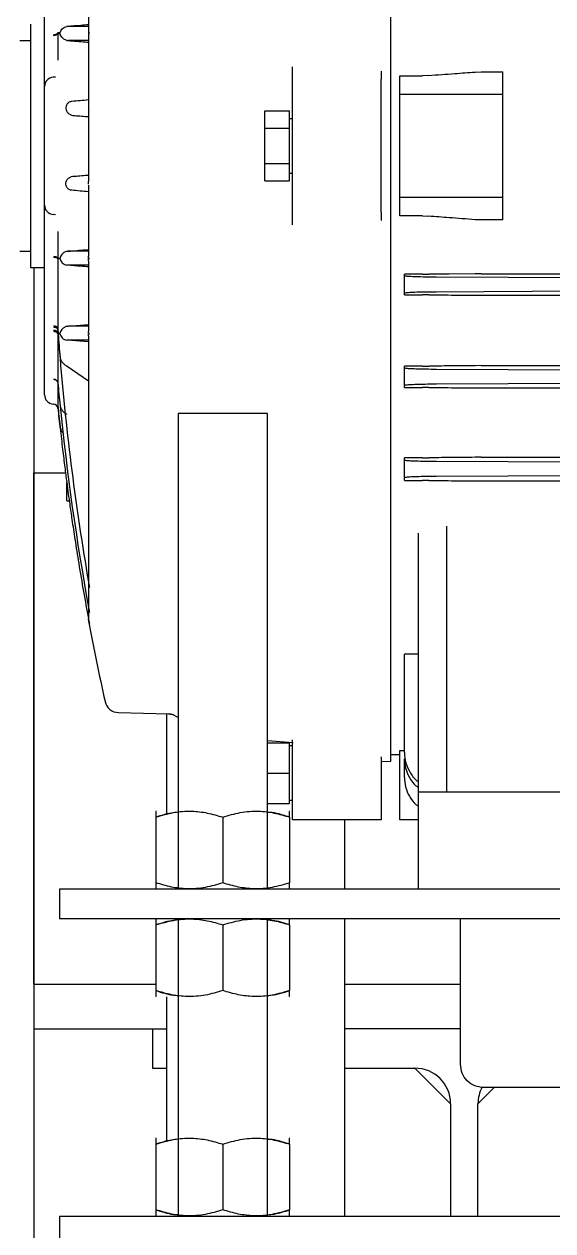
# Model space of a CAD drawing. Header units: millimetres. Extents: x 1293 to 41893, y 1011 to 26911.
# Drawn here: x 23748.8 to 23824.1, y 6616.4 to 6788.2 of the extents above; entities that cross this region are included whole.
import ezdxf

# ---------------------------------------------------------------- set-up
doc = ezdxf.new("R2010")
doc.units = ezdxf.units.MM
doc.header["$LTSCALE"] = 50
doc.layers.add('MAQUINAS', color=11, linetype='Continuous')

msp = doc.modelspace()

# ---------------------------------------------------------------- linework, layer by layer
at = {"color": 7, "linetype": 'Continuous', "lineweight": 25}
for p, q in [((23801.0141964, 6858.5681195), (23801.0141964, 6683.2347861)), ((23751.6808631, 6782.4770164), (23751.6808631, 6806.3463446)), ((23757.9282051, 6797.3623454), (23757.9282051, 6787.2842509)), ((23749.6808631, 6788.2347861), (23749.6808631, 6753.5681195)), ((23753.881806, 6786.9888799), (23753.5673018, 6786.9888799)), ((23753.5673018, 6786.8988584), (23753.5673018, 6783.1108585)), ((23753.5685747, 6786.9014531), (23753.881806, 6786.9014531)), ((23757.9282051, 6787.8976475), (23754.9289979, 6787.8976475)), ((23757.9282051, 6786.6398519), (23757.9282051, 6776.5923975)), ((23758.0849415, 6786.9888799), (23757.9625966, 6786.9888799)), ((23757.9625966, 6786.9014531), (23758.0811759, 6786.9014531)), ((23748.1475298, 6785.9014528), (23749.6808631, 6785.9014528)), ((23757.9282051, 6785.9052581), (23755.0229904, 6785.9052581)), ((23813.0544096, 6781.4165104), (23813.9171397, 6781.4482474)), ((23813.9171397, 6781.4482474), (23816.9808631, 6781.4482474)), ((23816.9808631, 6760.3546583), (23816.9808631, 6781.4482474)), ((23753.2396716, 6780.7044976), (23752.8979888, 6780.6746042)), ((23787.0141964, 6760.7761283), (23787.0141964, 6781.0267774)), ((23799.6808631, 6761.4153232), (23799.6808631, 6780.3875825)), ((23802.3141964, 6760.9125), (23802.3141964, 6780.8904057)), ((23802.3141964, 6780.8904057), (23805.5753548, 6780.8904057)), ((23806.4380849, 6780.9220301), (23805.5753548, 6780.8904057)), ((23751.6808631, 6762.456561), (23751.6808631, 6779.3463446)), ((23816.9808631, 6778.2347861), (23802.3141964, 6778.2347861)), ((23757.9282051, 6775.9423907), (23757.9282051, 6765.8194106)), ((23783.0808631, 6775.9051551), (23786.6141964, 6775.9051551)), ((23783.0808631, 6765.8977505), (23783.0808631, 6775.9051551)), ((23786.6141964, 6765.8977505), (23786.6141964, 6775.9051551)), ((23787.0141964, 6774.7681195), (23786.6141964, 6774.7681195)), ((23783.0808631, 6773.403304), (23786.6141964, 6773.403304)), ((23783.0808631, 6768.3996016), (23786.6141964, 6768.3996016)), ((23783.0808631, 6765.8977505), (23786.6141964, 6765.8977505)), ((23786.6141964, 6767.0347861), (23787.0141964, 6767.0347861)), ((23757.9282051, 6765.2883693), (23757.9282051, 6755.1610987)), ((23816.9808631, 6763.5681195), (23802.3141964, 6763.5681195)), ((23753.2396716, 6761.0984081), (23752.8979888, 6761.1283015)), ((23805.5753548, 6760.9125), (23802.3141964, 6760.9125)), ((23805.5753548, 6760.9125), (23806.4380849, 6760.8808756)), ((23751.6808631, 6735.456561), (23751.6808631, 6759.3258892)), ((23813.9171397, 6760.3546583), (23813.0544096, 6760.3863952)), ((23816.9808631, 6760.3546583), (23813.9171397, 6760.3546583)), ((23753.5673018, 6758.6920472), (23753.5673018, 6754.9040472)), ((23748.1475298, 6755.9014528), (23749.6808631, 6755.9014528)), ((23757.9282051, 6755.8976475), (23755.0229904, 6755.8976475)), ((23753.881806, 6754.8140257), (23753.5673018, 6754.8140257)), ((23753.5673018, 6754.8140257), (23753.5673018, 6744.8630916)), ((23753.5685747, 6754.9014526), (23753.881806, 6754.9014526)), ((23757.9282051, 6753.9052581), (23754.9289979, 6753.9052581)), ((23757.9282051, 6754.4942436), (23757.9282051, 6744.4547517)), ((23757.9625966, 6754.9014526), (23758.0811759, 6754.9014526)), ((23758.0849415, 6754.8140257), (23757.9625966, 6754.8140257)), ((23749.6808631, 6753.5681195), (23751.6808631, 6753.5681195)), ((23750.1666964, 6753.5681195), (23750.1666964, 6577.7347861)), ((23802.9808631, 6749.6965012), (23802.9808631, 6752.6158801)), ((23805.5753548, 6752.6158801), (23802.9808631, 6752.6158801)), ((23805.5753548, 6752.6158801), (23806.4380849, 6752.6199075)), ((23807.5719399, 6752.2486944), (23830.9808631, 6752.1338083)), ((23813.9171397, 6752.6868226), (23813.0544096, 6752.6827923)), ((23813.9171397, 6752.6868226), (23965.3779198, 6752.6868226)), ((23802.9808631, 6749.6965012), (23805.5753548, 6749.6965012)), ((23806.4380849, 6749.6923739), (23805.5753548, 6749.6965012)), ((23830.9808631, 6750.2024307), (23807.5719399, 6750.0875445)), ((23813.0544096, 6749.6278928), (23813.9171397, 6749.6237577)), ((23813.9171397, 6749.6237577), (23965.3779198, 6749.6237577)), ((23754.8696734, 6745.2016768), (23755.052655, 6745.2309808)), ((23755.052655, 6745.2309808), (23757.9282051, 6745.4626561)), ((23757.9282051, 6745.2309808), (23755.052655, 6745.2309808)), ((23753.5673018, 6744.7025158), (23753.5673018, 6744.2462048)), ((23753.6126977, 6744.0893232), (23753.5673018, 6744.0893232)), ((23753.5673018, 6744.0893232), (23753.5673018, 6737.1659932)), ((23753.5708437, 6744.2347862), (23753.602033, 6744.2347862)), ((23753.6126977, 6744.2347862), (23753.881806, 6744.2347862)), ((23753.881806, 6744.0893232), (23753.6233627, 6744.0893232)), ((23757.9282051, 6743.8363635), (23757.9282051, 6709.2471405)), ((23757.9625966, 6744.2347862), (23758.0811759, 6744.2347862)), ((23758.0916536, 6744.0893232), (23757.9625966, 6744.0893232)), ((23757.9282051, 6743.2385915), (23754.8960019, 6743.2385915)), ((23757.9282051, 6742.9909481), (23754.8960019, 6743.2385915)), ((23757.9282051, 6737.4088934), (23754.8960019, 6739.4928268)), ((23802.9808631, 6736.4996361), (23802.9808631, 6739.5265719)), ((23805.5753548, 6739.5265719), (23802.9808631, 6739.5265719)), ((23805.5753548, 6739.5265719), (23806.4380849, 6739.5307702)), ((23807.5719399, 6739.1153611), (23830.9808631, 6739.0004749)), ((23813.9171397, 6739.6005994), (23813.0544096, 6739.5963895)), ((23813.9171397, 6739.6005994), (23965.3779198, 6739.6005994)), ((23753.5065637, 6737.3641529), (23753.5660094, 6737.1777074)), ((23753.5673018, 6737.1232119), (23753.5673018, 6733.913229)), ((23830.9808631, 6737.0690974), (23807.5719399, 6736.9542112)), ((23802.9808631, 6736.4996361), (23805.5753548, 6736.4996361)), ((23806.4380849, 6736.4952479), (23805.5753548, 6736.4996361)), ((23813.0544096, 6736.4265803), (23813.9171397, 6736.4221696)), ((23813.9171397, 6736.4221696), (23965.3779198, 6736.4221696)), ((23752.8979888, 6734.1283015), (23752.9622114, 6734.1226827)), ((23753.5674431, 6733.9075993), (23753.5671789, 6733.9115236)), ((23753.5673018, 6733.9089785), (23753.5673018, 6733.5265073)), ((23770.7361964, 6732.8014528), (23770.7361964, 6665.0681195)), ((23783.4361964, 6732.8014528), (23770.7361964, 6732.8014528)), ((23783.4361964, 6665.0681195), (23783.4361964, 6732.8014528)), ((23805.5753548, 6726.4725107), (23802.9808631, 6726.4725107)), ((23802.9808631, 6723.2600412), (23802.9808631, 6726.4725107)), ((23805.5753548, 6726.4725107), (23806.4380849, 6726.4770367)), ((23813.9171397, 6726.55248), (23813.0544096, 6726.5479227)), ((23813.9171397, 6726.55248), (23965.3779198, 6726.55248)), ((23807.5719399, 6725.9820278), (23830.9808631, 6725.8671416)), ((23750.1666964, 6724.3397985), (23754.6664215, 6724.3397985)), ((23750.1700298, 6651.4935736), (23750.1700298, 6724.3397985)), ((23754.8426964, 6720.3397985), (23754.8426964, 6722.9723859)), ((23802.9808631, 6723.2600412), (23805.5753548, 6723.2600412)), ((23806.4380849, 6723.2551798), (23805.5753548, 6723.2600412)), ((23830.9808631, 6723.935764), (23807.5719399, 6723.8208779)), ((23813.0544096, 6723.1788707), (23813.9171397, 6723.1739532)), ((23813.9171397, 6723.1739532), (23965.3779198, 6723.1739532)), ((23754.8426964, 6720.3397985), (23755.2001077, 6720.3397985)), ((23804.9808631, 6665.0681195), (23804.9808631, 6715.7460784)), ((23757.9282051, 6708.8684242), (23757.9282051, 6705.5947476)), ((23808.9808631, 6706.4963523), (23808.9808631, 6678.9014528)), ((23757.9282051, 6705.3026133), (23757.9282051, 6703.8003135)), ((23804.9808631, 6698.5038906), (23802.9808631, 6698.5038906)), ((23802.9808631, 6684.4870528), (23802.9808631, 6698.5038906)), ((23762.2004567, 6690.1939468), (23769.3664384, 6690.0062989)), ((23769.0440298, 6690.0147415), (23769.0440298, 6675.6965313)), ((23769.3664384, 6690.0062989), (23769.9291641, 6689.9255009)), ((23769.6915623, 6689.9751816), (23769.3664384, 6690.0062989)), ((23770.0465841, 6689.8944077), (23770.7361964, 6689.4911662)), ((23783.4361964, 6686.2220022), (23787.1089256, 6685.9128954)), ((23783.4361964, 6685.9014528), (23786.6141964, 6685.9014528)), ((23786.6141964, 6677.2347861), (23786.6141964, 6685.9014528)), ((23787.0141964, 6685.4347861), (23786.6141964, 6685.4347861)), ((23787.0141964, 6674.9014528), (23787.0141964, 6685.3213059)), ((23799.6808631, 6683.2697007), (23801.0141964, 6683.2347861)), ((23801.0141964, 6684.2347861), (23802.3141964, 6684.2347861)), ((23802.3141964, 6684.8123598), (23802.9808631, 6684.8123598)), ((23802.3141964, 6674.9014528), (23802.3141964, 6684.8123598)), ((23802.9808631, 6680.9523648), (23802.9808631, 6683.6191786)), ((23783.4361964, 6681.5681195), (23786.6141964, 6681.5681195)), ((23799.6808631, 6682.935798), (23799.6808631, 6674.9014528)), ((23804.9808631, 6678.9014528), (23848.3141964, 6678.9014528)), ((23783.4361964, 6677.2347861), (23786.6141964, 6677.2347861)), ((23786.6141964, 6677.7014528), (23787.0141964, 6677.7014528)), ((23767.6085178, 6676.1763861), (23767.5611964, 6676.1490652)), ((23767.5611964, 6675.2982333), (23767.5611964, 6665.9462723)), ((23777.0861964, 6675.2985127), (23777.0861964, 6665.9459929)), ((23786.6111964, 6676.1490652), (23786.5638751, 6676.1763861)), ((23786.6111964, 6675.2982333), (23786.6111964, 6665.9462723)), ((23799.6808631, 6674.9014528), (23787.0141964, 6674.9014528)), ((23794.4440298, 6674.9014528), (23794.4440298, 6665.0681195)), ((23804.9808631, 6674.9014528), (23802.3141964, 6674.9014528)), ((23753.8028631, 6665.0681195), (23753.8028631, 6660.8347861)), ((24041.6695298, 6665.0681195), (23753.8028631, 6665.0681195)), ((23767.5611964, 6665.0954405), (23767.6085178, 6665.0681195)), ((24041.6695298, 6660.8347861), (23753.8028631, 6660.8347861)), ((23767.6085178, 6660.8347861), (23767.5611964, 6660.8074652)), ((23767.5611964, 6659.9566333), (23767.5611964, 6650.6046723)), ((23770.7361964, 6660.8347861), (23770.7361964, 6618.5014528)), ((23777.0861964, 6659.9569127), (23777.0861964, 6650.6043929)), ((23783.4361964, 6618.5014528), (23783.4361964, 6660.8347861)), ((23786.6111964, 6660.8074652), (23786.5638751, 6660.8347861)), ((23786.6111964, 6659.9566333), (23786.6111964, 6650.6046723)), ((23794.4440298, 6660.8347861), (23794.4440298, 6618.5014528)), ((23750.1666964, 6651.4935736), (23767.5611964, 6651.4935736)), ((23794.4440298, 6651.4935736), (23810.9571259, 6651.4935736)), ((23767.5611964, 6649.7538405), (23767.6085178, 6649.7265195)), ((23769.0440298, 6649.7265195), (23769.0440298, 6629.1298647)), ((23786.5638751, 6649.7265195), (23786.6111964, 6649.7538405)), ((23750.1666964, 6645.1435736), (23769.0440298, 6645.1435736)), ((23767.0593631, 6645.1435736), (23767.0593631, 6639.5555736)), ((23810.9571259, 6645.1435736), (23794.4440298, 6645.1435736)), ((23767.0593631, 6639.5555736), (23769.0440298, 6639.5555736)), ((23794.4440298, 6639.5555736), (23804.4820298, 6639.5555736)), ((23804.4820298, 6639.5555736), (23809.5620298, 6634.4755736)), ((23813.4566964, 6634.4755736), (23815.766661, 6636.7855382)), ((23809.5620298, 6634.4755736), (23809.5620298, 6618.5014528)), ((23813.4566964, 6618.5014528), (23813.4566964, 6634.4755736)), ((23767.6085178, 6629.6097195), (23767.5611964, 6629.5823985)), ((23767.5611964, 6628.7315667), (23767.5611964, 6619.3796056)), ((23777.0861964, 6628.7318461), (23777.0861964, 6619.3793262)), ((23786.6111964, 6629.5823985), (23786.5638751, 6629.6097195)), ((23786.6111964, 6628.7315667), (23786.6111964, 6619.3796056)), ((23753.8028631, 6618.5014528), (23753.8028631, 6614.2681195)), ((23753.8028631, 6618.5014528), (24041.6695298, 6618.5014528)), ((23767.5611964, 6618.5287738), (23767.6085178, 6618.5014528)), ((23786.5638751, 6618.5014528), (23786.6111964, 6618.5287738))]:
    msp.add_line(p, q, dxfattribs=at)
at = {"color": 7, "linetype": 'Continuous', "lineweight": 25, "flags": 128}
for points in [[(23813.0544096, 6752.6827923), (23809.3493062, 6752.6475719), (23806.4380849, 6752.6199075)], [(23757.9457958, 6708.7663134), (23757.9478945, 6708.7541425), (23757.9499935, 6708.7419717), (23757.952093, 6708.729801), (23757.9541929, 6708.7176304), (23757.9562932, 6708.7054598), (23757.958394, 6708.6932893), (23757.9604951, 6708.6811189), (23757.9625966, 6708.6689486)], [(23757.9534599, 6705.1640161), (23757.9546016, 6705.1577576), (23757.9557435, 6705.1514991), (23757.9568854, 6705.1452407), (23757.9580274, 6705.1389823), (23757.9591696, 6705.1327238), (23757.9603118, 6705.1264654), (23757.9614542, 6705.1202071), (23757.9625966, 6705.1139487)]]:
    msp.add_lwpolyline(points, dxfattribs=at)
at = {"color": 7, "linetype": 'Continuous', "lineweight": 25}
for centre, radius, start, end in [((23753.0141964, 6779.3463446), 1.3333333, 95, 180), ((23753.0141964, 6762.456561), 1.3333333, 180, 265), ((24118.3241494, 6770.9014528), 365.6850478, 184.083163245, 184.18186319), ((24118.3241494, 6770.9014528), 365.6956841, 184.114183568, 184.181741344), ((24118.3241494, 6770.9014528), 365.6956841, 184.204593094, 184.74500188), ((24118.3241494, 6770.9014528), 365.6850478, 184.204715608, 184.724882378), ((24118.3241494, 6770.9014528), 365.6956841, 184.750857278, 189.782552251), ((24118.3241494, 6770.9014528), 366.3135803, 185.284112638, 185.793760736), ((24118.3241494, 6770.9014528), 366.3174094, 185.292743053, 185.799660301), ((23753.0141964, 6735.456561), 1.3333333, 180, 265), ((23752.9041075, 6733.4585529), 0.6666667, 5.850415476, 85), ((24118.3241494, 6770.9014528), 366.6274493, 185.790294198, 186.258601848), ((24118.3241494, 6770.9014528), 366.6666667, 185.850415476, 186.3142338), ((24118.3241494, 6770.9014528), 366.6278767, 185.791171728, 186.259210871), ((24118.3241494, 6770.9014528), 366.3174094, 185.806149642, 190.338008127), ((24118.3241494, 6770.9014528), 365.6850478, 189.788377729, 189.906609479), ((24118.3241494, 6770.9014528), 365.6956841, 189.798032432, 189.906609479), ((24118.3241494, 6770.9014528), 366.3135803, 190.342687331, 190.448736985), ((24118.3241494, 6770.9014528), 366.3174094, 190.345968508, 190.448736985), ((23759.9282051, 6703.5655422), 2, 180, 190.640760991), ((24118.3241494, 6770.9014528), 366.6278767, 190.608447429, 190.708640669), ((24118.3241494, 6770.9014528), 366.6666667, 190.640760991, 192.464577675), ((23762.2528106, 6692.1932614), 2, 192.464577675, 268.5), ((23804.4820298, 6634.4755736), 5.08, 0, 90), ((23818.5366964, 6634.4755736), 5.08, 152.022944483, 180)]:
    msp.add_arc(centre, radius, start, end, dxfattribs=at)
for points, knots in [([(23757.9282051, 6788.1416535), (23757.5732414, 6788.1128465), (23756.5730052, 6788.0316729), (23755.5736816, 6787.9502044), (23754.9289979, 6787.8976475)], [0, 0, 0, 0, 0.3548799367, 1, 1, 1, 1]), ([(23752.9622114, 6786.7447387), (23753.0165386, 6786.7476913), (23753.1140233, 6786.7529895), (23753.2521493, 6786.7791184), (23753.3928039, 6786.8226725), (23753.5185071, 6786.8933083), (23753.5507394, 6786.9565245), (23753.5660094, 6786.986473)], [0, 0, 0, 0, 0.1812347179, 0.3252073181, 0.5007170443, 0.7634655004, 1, 1, 1, 1]), ([(23752.9622114, 6786.6337611), (23753.0168938, 6786.6382723), (23753.1151638, 6786.6463794), (23753.2548548, 6786.6770525), (23753.396863, 6786.7261604), (23753.522737, 6786.802471), (23753.5529629, 6786.8678454), (23753.5673018, 6786.8988584)], [0, 0, 0, 0, 0.180124573, 0.3237023642, 0.5005579435, 0.7630696719, 1, 1, 1, 1]), ([(23753.5673018, 6786.9888799), (23753.5670835, 6786.9887802), (23753.5666932, 6786.988602), (23753.5662186, 6786.9871243), (23753.5660094, 6786.986473)], [0, 0, 0, 0, 0.55927901, 1, 1, 1, 1]), ([(23753.5685747, 6786.9014531), (23753.5683462, 6786.9013507), (23753.5679377, 6786.9011676), (23753.5674963, 6786.8995648), (23753.5673018, 6786.8988584)], [0, 0, 0, 0, 0.559240689, 1, 1, 1, 1]), ([(23753.881806, 6786.9888802), (23753.8828395, 6786.9898889), (23753.8872356, 6786.9941797), (23753.9110449, 6787.0960549), (23753.9849562, 6787.2947588), (23754.1730869, 6787.5573679), (23754.4713436, 6787.7932713), (23754.7368665, 6787.8585786), (23754.8696734, 6787.8912434)], [0, 0, 0, 0, 0.01477273423, 0.06283835774, 0.25094022274, 0.50093607553, 0.7503827867, 1, 1, 1, 1]), ([(23754.8696734, 6785.9279132), (23754.7163363, 6785.982118), (23754.409334, 6786.0906438), (23754.1391278, 6786.3607931), (23753.988987, 6786.5928573), (23753.9244224, 6786.7600866), (23753.9006203, 6786.8400661), (23753.8895575, 6786.8864834), (23753.8842837, 6786.896668), (23753.881806, 6786.9014528)], [0, 0, 0, 0, 0.2499558341, 0.500446456, 0.7497327426, 0.8744209531, 0.9370300447, 0.9704158888, 1, 1, 1, 1]), ([(23754.9289979, 6787.8976475), (23754.9179473, 6787.8966662), (23754.8982141, 6787.8949138), (23754.8783941, 6787.8923649), (23754.8696734, 6787.8912434)], [0, 0, 0, 0, 0.56000113093, 1, 1, 1, 1]), ([(23757.9306946, 6787.2645373), (23757.9304332, 6787.2635053), (23757.9185094, 6787.2164187), (23757.9303238, 6787.139177), (23757.9404396, 6787.053705), (23757.9499851, 6787.0128105), (23757.9564818, 6786.9930578), (23757.9607669, 6786.9901302), (23757.9625966, 6786.9888802)], [0, 0, 0, 0, 0.0110431873, 0.5038651407, 0.7513574375, 0.875675827, 0.9469144454, 1, 1, 1, 1]), ([(23757.9625966, 6786.9014528), (23757.9608673, 6786.9001038), (23757.9456495, 6786.8882326), (23757.9201762, 6786.7542912), (23757.9450262, 6786.6646953), (23757.9581112, 6786.6175179)], [0, 0, 0, 0, 0.0572250941, 0.5035744416, 1, 1, 1, 1]), ([(23754.8696734, 6785.9279132), (23754.8979086, 6785.9223496), (23754.9483322, 6785.9124138), (23755.0001767, 6785.9074447), (23755.0229904, 6785.9052581)], [0, 0, 0, 0, 0.5599604989, 1, 1, 1, 1]), ([(23755.0229904, 6785.9052581), (23755.8490544, 6785.8384568), (23756.8162198, 6785.7602451), (23757.7866303, 6785.6821409), (23757.9282051, 6785.6707461)], [0, 0, 0, 0, 0.8541083188, 1, 1, 1, 1]), ([(23751.6808631, 6779.3463446), (23751.6808631, 6779.4000559), (23751.6808631, 6779.5074858), (23751.6808631, 6780.2946808), (23751.6808631, 6781.309032), (23751.6808631, 6782.0868736), (23751.6808631, 6782.4770164)], [0, 0, 0, 0, 0.2794920615, 0.5590216287, 0.7788180404, 1, 1, 1, 1]), ([(23787.0141964, 6781.0267774), (23787.0141964, 6781.0714416), (23787.0141964, 6781.1608054), (23787.0141964, 6781.423778), (23787.0141964, 6781.7553454), (23787.0141964, 6782.0133187), (23787.0141964, 6782.1425707)], [0, 0, 0, 0, 0.24953063255, 0.49925986417, 0.74911473579, 1, 1, 1, 1]), ([(23799.6808631, 6781.5143172), (23799.6808631, 6781.3848027), (23799.6808631, 6781.1256799), (23799.6808631, 6780.7907072), (23799.6808631, 6780.5234726), (23799.6808631, 6780.4329459), (23799.6808631, 6780.3875825)], [0, 0, 0, 0, 0.2495273644, 0.4992354865, 0.7490643538, 1, 1, 1, 1]), ([(23806.4380849, 6780.9220301), (23807.6732466, 6781.0142305), (23809.8788926, 6781.1788741), (23812.0841127, 6781.3438993), (23813.0544096, 6781.4165104)], [0, 0, 0, 0, 0.5600000006, 1, 1, 1, 1]), ([(23755.562492, 6777.2309808), (23755.4944864, 6777.221107), (23755.3581437, 6777.2013112), (23755.1733418, 6777.1186512), (23755.0150151, 6777.0056622), (23754.8508718, 6776.8210393), (23754.7289482, 6776.5483864), (23754.7113225, 6776.2015023), (23754.8093061, 6775.8601228), (23755.0200074, 6775.5586439), (23755.3312505, 6775.3189271), (23755.5963415, 6775.2653915), (23755.7290466, 6775.2385915)], [0, 0, 0, 0, 0.0625371939, 0.1253793439, 0.1867357986, 0.2510815854, 0.3762134646, 0.5013926196, 0.6263401931, 0.7509670611, 0.8753335814, 1, 1, 1, 1]), ([(23757.9282051, 6777.4361032), (23757.9199522, 6777.4353876), (23757.5215343, 6777.400844), (23756.7329614, 6777.3324701), (23755.9526485, 6777.2648106), (23755.562492, 6777.2309808)], [0, 0, 0, 0, 0.010465495, 0.5052327475, 1, 1, 1, 1]), ([(23757.9340022, 6776.5821684), (23757.9325675, 6776.5767342), (23757.9184081, 6776.5231021), (23757.9295809, 6776.4452674), (23757.9380634, 6776.3703273), (23757.9424225, 6776.3442523), (23757.9461611, 6776.3232396), (23757.9507237, 6776.3004171), (23757.9562014, 6776.2790158), (23757.9595733, 6776.266789), (23757.9615781, 6776.2649972), (23757.9625966, 6776.264087)], [0, 0, 0, 0, 0.0533533221, 0.5265552594, 0.6904637814, 0.7382913431, 0.7633530192, 0.8817649398, 0.9439586864, 0.9715301922, 1, 1, 1, 1]), ([(23757.9625966, 6776.2347861), (23757.9618137, 6776.2339235), (23757.953661, 6776.2249406), (23757.9479972, 6776.1851075), (23757.9292499, 6776.0827745), (23757.9495683, 6776.0070255), (23757.9691901, 6775.9338736)], [0, 0, 0, 0, 0.0240376363, 0.2503140054, 0.2760181098, 1, 1, 1, 1]), ([(23755.7290466, 6775.2385915), (23756.3967263, 6775.1814658), (23757.1296139, 6775.118761), (23757.8629566, 6775.056004), (23757.9282051, 6775.0504203)], [0, 0, 0, 0, 0.9110259635, 1, 1, 1, 1]), ([(23755.562492, 6764.5719248), (23755.4944944, 6764.5817995), (23755.3581536, 6764.601599), (23755.173359, 6764.6842434), (23755.0150248, 6764.7972341), (23754.8508769, 6764.981855), (23754.7289482, 6765.2545192), (23754.7113225, 6765.6014033), (23754.8093061, 6765.9427828), (23755.0200074, 6766.2442617), (23755.3312505, 6766.4839785), (23755.5963415, 6766.5375141), (23755.7290466, 6766.5643142)], [0, 0, 0, 0, 0.0625305756, 0.125378913, 0.1867223199, 0.2510812548, 0.3762131892, 0.5013923995, 0.6263400282, 0.7509669512, 0.8753335264, 1, 1, 1, 1]), ([(23755.7290466, 6766.5643142), (23756.3967263, 6766.6214399), (23757.1296139, 6766.6841446), (23757.8629566, 6766.7469016), (23757.9282051, 6766.7524854)], [0, 0, 0, 0, 0.9110259635, 1, 1, 1, 1]), ([(23757.9625966, 6765.5681195), (23757.9618263, 6765.5688491), (23757.9599261, 6765.570649), (23757.9563599, 6765.5819857), (23757.9506731, 6765.6049737), (23757.9460061, 6765.6281362), (23757.9422301, 6765.6495201), (23757.9379013, 6765.6761701), (23757.9297999, 6765.7342166), (23757.9306618, 6765.786139), (23757.9312194, 6765.8197263)], [0, 0, 0, 0, 0.02859473276, 0.07053662925, 0.15242481021, 0.30507614272, 0.33631627339, 0.39761332509, 0.61033077298, 1, 1, 1, 1]), ([(23757.9282051, 6764.3668025), (23757.9199522, 6764.367518), (23757.5215343, 6764.4020617), (23756.7329614, 6764.4704355), (23755.9526485, 6764.538095), (23755.562492, 6764.5719248)], [0, 0, 0, 0, 0.010465495, 0.5052327475, 1, 1, 1, 1]), ([(23757.943612, 6765.4652797), (23757.9438572, 6765.466649), (23757.9481649, 6765.490702), (23757.9532832, 6765.5282587), (23757.961589, 6765.5376761), (23757.9625966, 6765.5388187)], [0, 0, 0, 0, 0.0503693806, 0.8847872976, 1, 1, 1, 1]), ([(23751.6808631, 6759.3258892), (23751.6808631, 6759.8160299), (23751.6808631, 6760.796377), (23751.6808631, 6761.7797499), (23751.6808631, 6762.3562061), (23751.6808631, 6762.4230394), (23751.6808631, 6762.456561)], [0, 0, 0, 0, 0.2794920617, 0.5590216265, 0.7788180433, 1, 1, 1, 1]), ([(23787.0141964, 6759.6603349), (23787.0141964, 6759.788881), (23787.0141964, 6760.0460822), (23787.0141964, 6760.377406), (23787.0141964, 6760.6414029), (23787.0141964, 6760.7311563), (23787.0141964, 6760.7761283)], [0, 0, 0, 0, 0.249511256, 0.4992341216, 0.7490854265, 1, 1, 1, 1]), ([(23799.6808631, 6761.4153232), (23799.6808631, 6761.3702761), (23799.6808631, 6761.2801494), (23799.6808631, 6761.0139713), (23799.6808631, 6760.6787447), (23799.6808631, 6760.4188316), (23799.6808631, 6760.2885884)], [0, 0, 0, 0, 0.2495289784, 0.4992374875, 0.7490665341, 1, 1, 1, 1]), ([(23813.0544096, 6760.3863952), (23811.8194764, 6760.4788005), (23809.6142386, 6760.64381), (23807.4085763, 6760.8084389), (23806.4380849, 6760.8808756)], [0, 0, 0, 0, 0.5599999994, 1, 1, 1, 1]), ([(23754.8696734, 6755.8749925), (23754.7163364, 6755.8207878), (23754.4093345, 6755.7122625), (23754.1391259, 6755.4421097), (23753.9879411, 6755.208431), (23753.9234953, 6755.0402364), (23753.9000084, 6754.9603463), (23753.8893768, 6754.9159909), (23753.8842901, 6754.9062228), (23753.881806, 6754.9014526)], [0, 0, 0, 0, 0.249956233, 0.5004472549, 0.7497339394, 0.8787966214, 0.9393460891, 0.9703799692, 1, 1, 1, 1]), ([(23754.8696734, 6755.8749925), (23754.8979086, 6755.8805561), (23754.9483322, 6755.8904918), (23755.0001767, 6755.8954609), (23755.0229904, 6755.8976475)], [0, 0, 0, 0, 0.5599604989, 1, 1, 1, 1]), ([(23755.0229904, 6755.8976475), (23755.8490544, 6755.9644488), (23756.8162198, 6756.0426605), (23757.7866303, 6756.1207648), (23757.9282051, 6756.1321595)], [0, 0, 0, 0, 0.8541083188, 1, 1, 1, 1]), ([(23752.9622114, 6755.1691446), (23753.0168892, 6755.1646339), (23753.115153, 6755.1565275), (23753.2548456, 6755.125856), (23753.3968563, 6755.0767485), (23753.5227352, 6755.0004362), (23753.5529618, 6754.9350618), (23753.5673018, 6754.9040472)], [0, 0, 0, 0, 0.1801093168, 0.3236820057, 0.5005579199, 0.7630574526, 1, 1, 1, 1]), ([(23752.9622114, 6755.0581669), (23753.0165432, 6755.0552139), (23753.114034, 6755.0499151), (23753.2521584, 6755.0237847), (23753.3928105, 6754.9802302), (23753.5185089, 6754.9095956), (23753.5507405, 6754.8463796), (23753.5660094, 6754.8164326)], [0, 0, 0, 0, 0.1812499169, 0.3252276006, 0.5007170658, 0.7634777717, 1, 1, 1, 1]), ([(23753.5660094, 6754.8164326), (23753.5662733, 6754.8156409), (23753.5667457, 6754.8142239), (23753.5671315, 6754.8140864), (23753.5673018, 6754.8140257)], [0, 0, 0, 0, 0.5586801679, 1, 1, 1, 1]), ([(23753.5673018, 6754.9040472), (23753.5675484, 6754.9031898), (23753.5679899, 6754.9016548), (23753.5683956, 6754.9015145), (23753.5685747, 6754.9014526)], [0, 0, 0, 0, 0.5586226906, 1, 1, 1, 1]), ([(23753.881806, 6754.8140257), (23753.8828453, 6754.8130087), (23753.8872556, 6754.8086928), (23753.9110235, 6754.7068655), (23753.9849704, 6754.5081312), (23754.1730828, 6754.2455423), (23754.4713447, 6754.0096332), (23754.7368669, 6753.9443267), (23754.8696734, 6753.9116622)], [0, 0, 0, 0, 0.0148066677, 0.0628371167, 0.2509392307, 0.5009354143, 0.7503824561, 1, 1, 1, 1]), ([(23754.9289979, 6753.9052581), (23754.9179473, 6753.9062394), (23754.8982141, 6753.9079918), (23754.8783941, 6753.9105407), (23754.8696734, 6753.9116622)], [0, 0, 0, 0, 0.560001131, 1, 1, 1, 1]), ([(23757.9282051, 6753.6612522), (23757.5732414, 6753.6900591), (23756.5730052, 6753.7712328), (23755.5736816, 6753.8527012), (23754.9289979, 6753.9052581)], [0, 0, 0, 0, 0.3548799367, 1, 1, 1, 1]), ([(23757.934668, 6754.5224728), (23757.9329802, 6754.5287791), (23757.9190065, 6754.5809919), (23757.9300256, 6754.6636619), (23757.9404721, 6754.7492029), (23757.9499709, 6754.7900919), (23757.9564971, 6754.8098304), (23757.9607694, 6754.8127689), (23757.9625966, 6754.8140257)], [0, 0, 0, 0, 0.06407039895, 0.53046887357, 0.76469145446, 0.8823443047, 0.9496778982, 1, 1, 1, 1]), ([(23757.9625966, 6754.9014526), (23757.9608676, 6754.9028101), (23757.9456801, 6754.914734), (23757.9201352, 6755.0489055), (23757.9450735, 6755.1387216), (23757.9582369, 6755.1861297)], [0, 0, 0, 0, 0.0571916231, 0.5023519819, 1, 1, 1, 1]), ([(23802.9808631, 6752.433126), (23803.0146282, 6752.4172829), (23803.0842777, 6752.3846022), (23803.6561199, 6752.3378909), (23804.6181881, 6752.2951178), (23805.9581351, 6752.2617553), (23807.0457037, 6752.2529534), (23807.5719399, 6752.2486944)], [0, 0, 0, 0, 0.1785607693, 0.3683295918, 0.5630137686, 0.7885577054, 1, 1, 1, 1]), ([(23807.5719399, 6750.0875445), (23807.1273521, 6750.0841717), (23806.2101794, 6750.0772137), (23804.9651011, 6750.0509344), (23803.8860567, 6750.0117091), (23803.1265945, 6749.9607299), (23803.028388, 6749.9219026), (23802.9808631, 6749.9031129)], [0, 0, 0, 0, 0.1784612352, 0.368160733, 0.5628331568, 0.7884425028, 1, 1, 1, 1]), ([(23806.4380849, 6749.6923739), (23807.6731896, 6749.6803446), (23809.8787337, 6749.6588637), (23812.0840642, 6749.6373561), (23813.0544096, 6749.6278928)], [0, 0, 0, 0, 0.5600000001, 1, 1, 1, 1]), ([(23752.9622114, 6745.2998364), (23753.0114889, 6745.2938807), (23753.1017505, 6745.2829716), (23753.2387955, 6745.2389526), (23753.3820348, 6745.1644501), (23753.5112865, 6745.0455906), (23753.546672, 6744.9440915), (23753.5635938, 6744.8955531)], [0, 0, 0, 0, 0.1677142313, 0.3072018945, 0.5009114083, 0.7613285149, 1, 1, 1, 1]), ([(23754.8696734, 6745.2016768), (23754.7072588, 6745.1379776), (23754.3819479, 6745.01039), (23754.1297375, 6744.7398402), (23753.9551921, 6744.4573198), (23753.9062546, 6744.3089232), (23753.881806, 6744.2347862)], [0, 0, 0, 0, 0.2492611933, 0.4992620394, 0.7498380994, 1, 1, 1, 1]), ([(23752.9622114, 6745.1107266), (23753.0128276, 6745.1059712), (23753.1056716, 6745.0972485), (23753.2466617, 6745.0548334), (23753.392996, 6744.9804079), (23753.5223392, 6744.8582188), (23753.5527323, 6744.7529691), (23753.5673018, 6744.7025158)], [0, 0, 0, 0, 0.1667316418, 0.3058316172, 0.5005123537, 0.7605615713, 1, 1, 1, 1]), ([(23752.9622114, 6744.6809194), (23753.0128225, 6744.6746302), (23753.1056597, 6744.6630938), (23753.2466514, 6744.6157245), (23753.3929887, 6744.5352145), (23753.5223373, 6744.4065892), (23753.5527312, 6744.298177), (23753.5673018, 6744.2462048)], [0, 0, 0, 0, 0.1667147865, 0.3058091347, 0.5005123039, 0.7605484223, 1, 1, 1, 1]), ([(23752.9622114, 6744.4962418), (23753.011494, 6744.4915379), (23753.1017624, 6744.482922), (23753.2388059, 6744.4417128), (23753.3820422, 6744.3696678), (23753.5112885, 6744.251523), (23753.5466733, 6744.1484105), (23753.5635938, 6744.0991033)], [0, 0, 0, 0, 0.1677315818, 0.3072250376, 0.5009114552, 0.7613419588, 1, 1, 1, 1]), ([(23753.5673018, 6744.8630916), (23753.5668007, 6744.8697394), (23753.5659082, 6744.8815798), (23753.5642994, 6744.8912932), (23753.5635938, 6744.8955531)], [0, 0, 0, 0, 0.5614398083, 1, 1, 1, 1]), ([(23753.5635938, 6744.0991033), (23753.5640541, 6744.0971106), (23753.5649752, 6744.0931224), (23753.5662524, 6744.0899317), (23753.5669035, 6744.0895542), (23753.5673018, 6744.0893232)], [0, 0, 0, 0, 0.2793138418, 0.5590057107, 1, 1, 1, 1]), ([(23753.5708437, 6744.6648505), (23753.5702799, 6744.6725838), (23753.5692761, 6744.6863523), (23753.5679035, 6744.69759), (23753.5673018, 6744.7025158)], [0, 0, 0, 0, 0.5616668449, 1, 1, 1, 1]), ([(23753.5673018, 6744.2462048), (23753.5676868, 6744.2438325), (23753.5684574, 6744.2390846), (23753.5696768, 6744.2353863), (23753.5704007, 6744.235014), (23753.5708437, 6744.2347862)], [0, 0, 0, 0, 0.2792803323, 0.5589575764, 1, 1, 1, 1]), ([(23753.602033, 6744.2347862), (23753.6031728, 6744.221138), (23753.6052058, 6744.1967938), (23753.6085658, 6744.1725239), (23753.6100421, 6744.1618605)], [0, 0, 0, 0, 0.56063464154, 1, 1, 1, 1]), ([(23753.6100421, 6744.1618605), (23753.6101826, 6744.1754379), (23753.6104338, 6744.1997125), (23753.6120052, 6744.2240578), (23753.6126977, 6744.2347862)], [0, 0, 0, 0, 0.5593233842, 1, 1, 1, 1]), ([(23753.6233627, 6744.0893232), (23753.6205199, 6744.1028391), (23753.6154463, 6744.1269608), (23753.6116925, 6744.1512022), (23753.6100421, 6744.1618605)], [0, 0, 0, 0, 0.5603237383, 1, 1, 1, 1]), ([(23753.6100421, 6744.1618605), (23753.6101826, 6744.1483037), (23753.6104338, 6744.1240659), (23753.6120052, 6744.0999503), (23753.6126977, 6744.0893232)], [0, 0, 0, 0, 0.5593233842, 1, 1, 1, 1]), ([(23753.881806, 6744.0893232), (23753.8836317, 6744.0878082), (23753.8873718, 6744.0847047), (23753.9101015, 6744.0164188), (23753.985276, 6743.8018879), (23754.1815509, 6743.5460856), (23754.4881536, 6743.3201053), (23754.7439953, 6743.2670979), (23754.8696734, 6743.2410588)], [0, 0, 0, 0, 0.0307046657, 0.0629018359, 0.2509859422, 0.5005951896, 0.754675507, 1, 1, 1, 1]), ([(23757.9300281, 6743.8583911), (23757.929589, 6743.8990831), (23757.9289067, 6743.9622993), (23757.9411934, 6744.0533347), (23757.9554756, 6744.0773495), (23757.9625966, 6744.0893232)], [0, 0, 0, 0, 0.475294622, 0.738384397, 1, 1, 1, 1]), ([(23757.9625966, 6744.2347862), (23757.9594573, 6744.2373921), (23757.9456118, 6744.2488848), (23757.9211329, 6744.3575575), (23757.9440042, 6744.4406326), (23757.9561095, 6744.4846024)], [0, 0, 0, 0, 0.1212899257, 0.5349191292, 1, 1, 1, 1]), ([(23754.8960019, 6743.2385915), (23754.8911016, 6743.2390088), (23754.882351, 6743.2397541), (23754.8735471, 6743.2406601), (23754.8696734, 6743.2410588)], [0, 0, 0, 0, 0.56000023252, 1, 1, 1, 1]), ([(23753.881806, 6740.7794927), (23753.8836143, 6740.760103), (23753.8873256, 6740.7203069), (23753.9101694, 6740.5762875), (23753.9852208, 6740.3746036), (23754.1803831, 6740.0788808), (23754.4858688, 6739.7820764), (23754.7417395, 6739.6012989), (23754.8696734, 6739.5109112)], [0, 0, 0, 0, 0.0306483161, 0.0629033459, 0.2509869962, 0.5005956379, 0.7503008053, 1, 1, 1, 1]), ([(23754.8960019, 6739.4928268), (23754.8911024, 6739.4962288), (23754.8823518, 6739.5023049), (23754.8735479, 6739.5082811), (23754.8696734, 6739.5109112)], [0, 0, 0, 0, 0.5599123688, 1, 1, 1, 1]), ([(23802.9808631, 6739.2997927), (23803.0146282, 6739.2839496), (23803.0842777, 6739.2512688), (23803.6561199, 6739.2045576), (23804.6181881, 6739.1617844), (23805.9581351, 6739.128422), (23807.0457037, 6739.11962), (23807.5719399, 6739.1153611)], [0, 0, 0, 0, 0.1785607693, 0.3683295918, 0.5630137686, 0.7885577054, 1, 1, 1, 1]), ([(23813.0544096, 6739.5963895), (23811.819448, 6739.58413), (23809.6141595, 6739.5622382), (23807.4085522, 6739.5403854), (23806.4380849, 6739.5307702)], [0, 0, 0, 0, 0.5599999997, 1, 1, 1, 1]), ([(23752.9622114, 6737.710065), (23753.0165386, 6737.7018913), (23753.1140233, 6737.6872243), (23753.2521493, 6737.6270705), (23753.3928039, 6737.5296027), (23753.5185071, 6737.3758712), (23753.5507394, 6737.2414088), (23753.5660094, 6737.1777074)], [0, 0, 0, 0, 0.181234728, 0.3252073315, 0.5007170443, 0.7634654969, 1, 1, 1, 1]), ([(23752.9622114, 6737.6573194), (23753.0168938, 6737.6497935), (23753.1151638, 6737.6362687), (23753.2548548, 6737.5769444), (23753.396863, 6737.4794816), (23753.522737, 6737.3240124), (23753.5529629, 6737.1878201), (23753.5673018, 6737.1232119)], [0, 0, 0, 0, 0.1801245677, 0.3237023571, 0.5005579435, 0.7630696789, 1, 1, 1, 1]), ([(23753.5673018, 6737.1659932), (23753.5670835, 6737.1682561), (23753.5666932, 6737.1723022), (23753.5662186, 6737.1760539), (23753.5660094, 6737.1777074)], [0, 0, 0, 0, 0.5592790094, 1, 1, 1, 1]), ([(23753.5685747, 6737.1106973), (23753.5683462, 6737.1131155), (23753.5679377, 6737.1174396), (23753.5674963, 6737.121446), (23753.5673018, 6737.1232119)], [0, 0, 0, 0, 0.5592406897, 1, 1, 1, 1]), ([(23807.5719399, 6736.9542112), (23807.1273521, 6736.9508384), (23806.2101794, 6736.9438803), (23804.9651011, 6736.917601), (23803.8860567, 6736.8783758), (23803.1265945, 6736.8273965), (23803.028388, 6736.7885692), (23802.9808631, 6736.7697796)], [0, 0, 0, 0, 0.1784612352, 0.368160733, 0.5628331568, 0.7884425028, 1, 1, 1, 1]), ([(23806.4380849, 6736.4952479), (23807.6733058, 6736.4824503), (23809.8790573, 6736.4595975), (23812.084163, 6736.4366689), (23813.0544096, 6736.4265803)], [0, 0, 0, 0, 0.5600000013, 1, 1, 1, 1]), ([(23753.5673018, 6733.913229), (23753.5672759, 6733.9134827), (23753.5672297, 6733.9139358), (23753.5671825, 6733.9143852), (23753.5671617, 6733.9145829)], [0, 0, 0, 0, 0.5600104175, 1, 1, 1, 1]), ([(23753.5672073, 6733.9111009), (23753.5672086, 6733.9109625), (23753.5672194, 6733.9098038), (23753.5673384, 6733.9086316), (23753.5674431, 6733.9075993)], [0, 0, 0, 0, 0.1194475919, 1, 1, 1, 1]), ([(23753.881806, 6733.9228448), (23753.8828395, 6733.9134637), (23753.8872356, 6733.8735596), (23753.9110449, 6733.7437075), (23753.9849562, 6733.5241626), (23754.1730869, 6733.2207632), (23754.4713436, 6732.9184452), (23754.7368665, 6732.7513822), (23754.8696734, 6732.6678221)], [0, 0, 0, 0, 0.0147727342, 0.0628383577, 0.2509402227, 0.5009360755, 0.7503827867, 1, 1, 1, 1]), ([(23753.881806, 6730.9331538), (23753.8822999, 6730.9288719), (23753.9012987, 6730.7641497), (23753.9666599, 6730.5405933), (23754.1430241, 6730.1709853), (23754.3383519, 6729.9693537), (23754.4278839, 6729.8769322)], [0, 0, 0, 0, 0.0091400417, 0.3516124554, 0.7027998068, 1, 1, 1, 1]), ([(23753.9004078, 6730.7637363), (23753.9035354, 6730.7340937), (23754.012044, 6729.7056967), (23754.2338916, 6727.8249321), (23754.544763, 6725.2649433), (23754.8192141, 6723.1379292), (23755.0535214, 6721.3909944), (23755.2984659, 6719.6230411), (23755.6057076, 6717.483756), (23756.0285237, 6714.6759022), (23756.5753795, 6711.2519044), (23757.2128756, 6707.4795426), (23757.6987509, 6704.8542039), (23757.9362123, 6703.5711247)], [0, 0, 0, 0, 0.0032520434, 0.1128238527, 0.2066108902, 0.2846070313, 0.3468086698, 0.3989127416, 0.4793377281, 0.5826043453, 0.7087076541, 0.8576369796, 1, 1, 1, 1]), ([(23813.0544096, 6726.5479227), (23811.8196097, 6726.5346625), (23809.6146098, 6726.5109836), (23807.4086898, 6726.4874094), (23806.4380849, 6726.4770367)], [0, 0, 0, 0, 0.5599999973, 1, 1, 1, 1]), ([(23802.9808631, 6726.1664594), (23803.0146282, 6726.1506162), (23803.0842777, 6726.1179355), (23803.6561199, 6726.0712242), (23804.6181881, 6726.0284511), (23805.9581351, 6725.9950886), (23807.0457037, 6725.9862867), (23807.5719399, 6725.9820278)], [0, 0, 0, 0, 0.1785607693, 0.3683295918, 0.5630137686, 0.7885577054, 1, 1, 1, 1]), ([(23807.5719399, 6723.8208779), (23807.1273521, 6723.817505), (23806.2101794, 6723.810547), (23804.9651011, 6723.7842677), (23803.8860567, 6723.7450424), (23803.1265945, 6723.6940632), (23803.028388, 6723.6552359), (23802.9808631, 6723.6364463)], [0, 0, 0, 0, 0.1784612352, 0.368160733, 0.5628331568, 0.7884425028, 1, 1, 1, 1]), ([(23806.4380849, 6723.2551798), (23807.6736054, 6723.2409854), (23809.879892, 6723.2156383), (23812.084418, 6723.1901052), (23813.0544096, 6723.1788707)], [0, 0, 0, 0, 0.5599999617, 1, 1, 1, 1]), ([(23808.9808631, 6716.7238073), (23808.9808631, 6715.9809274), (23808.9808631, 6714.4955724), (23808.9808631, 6711.8757431), (23808.9808631, 6709.1521056), (23808.9808631, 6707.3837742), (23808.9808631, 6706.4963523)], [0, 0, 0, 0, 0.2499803007, 0.4998243905, 0.7489911789, 1, 1, 1, 1]), ([(23757.9297327, 6709.3071322), (23757.9288689, 6709.2464121), (23757.9277222, 6709.1658135), (23757.9308495, 6709.0747338), (23757.9344564, 6708.9952787), (23757.941036, 6708.8879656), (23757.9554236, 6708.7835422), (23757.9625966, 6708.7314809)], [0, 0, 0, 0, 0.3214710262, 0.42671350621, 0.48321962579, 0.74235403823, 1, 1, 1, 1]), ([(23757.9344335, 6705.7030777), (23757.9328334, 6705.6915653), (23757.9189798, 6705.5918958), (23757.9300458, 6705.4496554), (23757.9404642, 6705.2966659), (23757.9499826, 6705.2172436), (23757.9564821, 6705.1706962), (23757.960767, 6705.1458727), (23757.9625966, 6705.1352732)], [0, 0, 0, 0, 0.0610999124, 0.5289773457, 0.7639426508, 0.88196858, 0.9496014071, 1, 1, 1, 1]), ([(23757.9309628, 6703.8133996), (23757.9305037, 6703.7584281), (23757.9298137, 6703.6758292), (23757.9381407, 6703.5862209), (23757.942418, 6703.5468519), (23757.9461662, 6703.5150645), (23757.9507226, 6703.4809804), (23757.9562015, 6703.4458595), (23757.9595733, 6703.4255443), (23757.9615781, 6703.4145406), (23757.9625966, 6703.4089506)], [0, 0, 0, 0, 0.4078830664, 0.6128763637, 0.6726922408, 0.7040358195, 0.8521285057, 0.9299115443, 0.9643940383, 1, 1, 1, 1]), ([(23757.9625966, 6703.4066289), (23757.9618141, 6703.4107927), (23757.9536655, 6703.4541521), (23757.9481335, 6703.4881095), (23757.943666, 6703.522395), (23757.9434259, 6703.5242376)], [0, 0, 0, 0, 0.0913401885, 0.9511637539, 1, 1, 1, 1]), ([(23769.3664384, 6690.0062989), (23769.4733149, 6690.0002762), (23769.659039, 6689.9898103), (23769.840994, 6689.9492957), (23769.9182414, 6689.9320956)], [0, 0, 0, 0, 0.57545851114, 1, 1, 1, 1]), ([(23769.6563175, 6689.982551), (23769.7495847, 6689.9688222), (23769.8721113, 6689.9507865), (23770.0295692, 6689.8955586), (23770.0671702, 6689.8823702)], [0, 0, 0, 0, 0.7611998126, 1, 1, 1, 1]), ([(23787.0141964, 6685.3213059), (23787.0141964, 6685.4451383), (23787.0141964, 6685.6929015), (23787.0141964, 6685.9935311), (23787.0141964, 6686.217783), (23787.0141964, 6686.2749119), (23787.0141964, 6686.3035352)], [0, 0, 0, 0, 0.2495306326, 0.4992598642, 0.7491147358, 1, 1, 1, 1]), ([(23799.6808631, 6683.9147235), (23799.6808631, 6683.8875203), (23799.6808631, 6683.8330944), (23799.6808631, 6683.6114954), (23799.6808631, 6683.3106321), (23799.6808631, 6683.0609267), (23799.6808631, 6682.935798)], [0, 0, 0, 0, 0.2495273644, 0.4992354865, 0.7490643538, 1, 1, 1, 1]), ([(23802.9808631, 6684.4870528), (23803.0191291, 6683.9913075), (23803.098584, 6682.9619508), (23803.8106519, 6681.5565027), (23804.4716958, 6680.6153915), (23804.9657035, 6680.3435406), (23804.9808631, 6680.3351984)], [0, 0, 0, 0, 0.3103628104, 0.6444317275, 0.9890886727, 1, 1, 1, 1]), ([(23802.9808631, 6683.6191786), (23803.0136073, 6683.1640535), (23803.081151, 6682.2252355), (23803.6696935, 6680.9111111), (23804.3170057, 6679.9521669), (23804.8571226, 6679.6036719), (23804.9808631, 6679.5238318)], [0, 0, 0, 0, 0.2875972904, 0.5932467305, 0.9068130416, 1, 1, 1, 1]), ([(23802.9808631, 6680.9523648), (23803.0136073, 6680.4972397), (23803.081151, 6679.5584217), (23803.6696935, 6678.2442973), (23804.3170057, 6677.2853531), (23804.8571226, 6676.9368581), (23804.9808631, 6676.857018)], [0, 0, 0, 0, 0.2875972904, 0.59324673053, 0.90681304162, 1, 1, 1, 1]), ([(23767.5611964, 6675.2982333), (23768.387944, 6675.5439723), (23770.0593669, 6676.0407789), (23772.5357149, 6676.2225455), (23774.9028447, 6675.9558613), (23776.3539806, 6675.5189633), (23777.0861964, 6675.2985127)], [0, 0, 0, 0, 0.2646202519, 0.5349786934, 0.7653589927, 1, 1, 1, 1]), ([(23767.5611964, 6676.0877964), (23767.5611964, 6676.0991107), (23767.5611964, 6676.1258364), (23767.5611964, 6675.8168638), (23767.5611964, 6675.4716874), (23767.5611964, 6675.2982333)], [0, 0, 0, 0, 0.267522597, 0.6319239349, 1, 1, 1, 1]), ([(23770.7361964, 6676.0018083), (23770.4129618, 6675.9721957), (23769.3352187, 6675.8734601), (23768.2917265, 6675.5351077), (23767.5611964, 6675.2982333)], [0, 0, 0, 0, 0.2999180984, 1, 1, 1, 1]), ([(23777.0861964, 6675.2985127), (23777.9129165, 6675.5442037), (23779.5842857, 6676.0409138), (23782.0606058, 6676.2225319), (23784.4277607, 6675.9557107), (23785.8789527, 6675.518727), (23786.6111964, 6675.2982333)], [0, 0, 0, 0, 0.2646087012, 0.5349559654, 0.7653476593, 1, 1, 1, 1]), ([(23786.6111964, 6675.2982333), (23785.7870303, 6675.5732319), (23784.7431369, 6675.9215465), (23783.6634565, 6675.9839049), (23783.4361964, 6675.9970306)], [0, 0, 0, 0, 0.78951176264, 1, 1, 1, 1]), ([(23786.6111964, 6675.2982333), (23786.6111964, 6675.4703219), (23786.6111964, 6675.8159619), (23786.6111964, 6676.1246751), (23786.6111964, 6676.1009805), (23786.6111964, 6676.0910029)], [0, 0, 0, 0, 0.3646871796, 0.7324742512, 1, 1, 1, 1]), ([(23777.0861964, 6665.9459929), (23776.2594764, 6665.700302), (23774.5881072, 6665.2035918), (23772.111787, 6665.0219738), (23769.7446322, 6665.2887949), (23768.2934402, 6665.7257786), (23767.5611964, 6665.9462723)], [0, 0, 0, 0, 0.2646087012, 0.5349559654, 0.7653476593, 1, 1, 1, 1]), ([(23767.5611964, 6665.9462723), (23767.5611964, 6665.7741837), (23767.5611964, 6665.4285437), (23767.5611964, 6665.1198306), (23767.5611964, 6665.1435251), (23767.5611964, 6665.1535027)], [0, 0, 0, 0, 0.3646871796, 0.7324742512, 1, 1, 1, 1]), ([(23786.6111964, 6665.9462723), (23785.7844489, 6665.7005334), (23784.113026, 6665.2037267), (23781.636678, 6665.0219601), (23779.2695482, 6665.2886443), (23777.8184123, 6665.7255423), (23777.0861964, 6665.9459929)], [0, 0, 0, 0, 0.2646202519, 0.5349786934, 0.7653589927, 1, 1, 1, 1]), ([(23786.6111964, 6665.1567092), (23786.6111964, 6665.145395), (23786.6111964, 6665.1186692), (23786.6111964, 6665.4276418), (23786.6111964, 6665.7728182), (23786.6111964, 6665.9462723)], [0, 0, 0, 0, 0.267522597, 0.6319239349, 1, 1, 1, 1]), ([(23767.5611964, 6659.9566333), (23768.387944, 6660.2023723), (23770.0593669, 6660.6991789), (23772.5357149, 6660.8809455), (23774.9028447, 6660.6142613), (23776.3539806, 6660.1773633), (23777.0861964, 6659.9569127)], [0, 0, 0, 0, 0.2646202519, 0.5349786934, 0.7653589927, 1, 1, 1, 1]), ([(23767.5611964, 6660.7461964), (23767.5611964, 6660.7575107), (23767.5611964, 6660.7842364), (23767.5611964, 6660.4752638), (23767.5611964, 6660.1300874), (23767.5611964, 6659.9566333)], [0, 0, 0, 0, 0.267522597, 0.6319239349, 1, 1, 1, 1]), ([(23770.7361964, 6660.6602083), (23770.4129618, 6660.6305957), (23769.3352187, 6660.5318601), (23768.2917265, 6660.1935077), (23767.5611964, 6659.9566333)], [0, 0, 0, 0, 0.2999180984, 1, 1, 1, 1]), ([(23777.0861964, 6659.9569127), (23777.9129165, 6660.2026037), (23779.5842857, 6660.6993138), (23782.0606058, 6660.8809319), (23784.4277607, 6660.6141107), (23785.8789527, 6660.177127), (23786.6111964, 6659.9566333)], [0, 0, 0, 0, 0.2646087012, 0.5349559654, 0.7653476593, 1, 1, 1, 1]), ([(23786.6111964, 6659.9566333), (23785.7870303, 6660.2316319), (23784.7431369, 6660.5799465), (23783.6634565, 6660.6423049), (23783.4361964, 6660.6554306)], [0, 0, 0, 0, 0.7895117626, 1, 1, 1, 1]), ([(23786.6111964, 6659.9566333), (23786.6111964, 6660.1287219), (23786.6111964, 6660.4743619), (23786.6111964, 6660.7830751), (23786.6111964, 6660.7593805), (23786.6111964, 6660.7494029)], [0, 0, 0, 0, 0.3646871796, 0.7324742512, 1, 1, 1, 1]), ([(23767.5611964, 6650.6046723), (23768.3853626, 6650.3296738), (23769.429256, 6649.9813591), (23770.5089364, 6649.9190007), (23770.7361964, 6649.905875)], [0, 0, 0, 0, 0.7895117626, 1, 1, 1, 1]), ([(23767.5611964, 6650.6046723), (23767.5611964, 6650.4325837), (23767.5611964, 6650.0869437), (23767.5611964, 6649.7782306), (23767.5611964, 6649.8019251), (23767.5611964, 6649.8119027)], [0, 0, 0, 0, 0.3646871796, 0.7324742512, 1, 1, 1, 1]), ([(23777.0861964, 6650.6043929), (23776.2594764, 6650.358702), (23774.5881072, 6649.8619918), (23772.111787, 6649.6803738), (23769.7446322, 6649.9471949), (23768.2934402, 6650.3841786), (23767.5611964, 6650.6046723)], [0, 0, 0, 0, 0.2646087012, 0.5349559654, 0.7653476593, 1, 1, 1, 1]), ([(23786.6111964, 6650.6046723), (23785.7844489, 6650.3589334), (23784.113026, 6649.8621267), (23781.636678, 6649.6803601), (23779.2695482, 6649.9470443), (23777.8184123, 6650.3839423), (23777.0861964, 6650.6043929)], [0, 0, 0, 0, 0.2646202519, 0.5349786934, 0.7653589927, 1, 1, 1, 1]), ([(23783.4361964, 6649.9010974), (23783.7594311, 6649.93071), (23784.8371741, 6650.0294456), (23785.8806664, 6650.3677979), (23786.6111964, 6650.6046723)], [0, 0, 0, 0, 0.2999180984, 1, 1, 1, 1]), ([(23786.6111964, 6649.8151092), (23786.6111964, 6649.803795), (23786.6111964, 6649.7770692), (23786.6111964, 6650.0860418), (23786.6111964, 6650.4312182), (23786.6111964, 6650.6046723)], [0, 0, 0, 0, 0.267522597, 0.6319239349, 1, 1, 1, 1]), ([(23767.5611964, 6628.7315667), (23768.387944, 6628.9773056), (23770.0593669, 6629.4741122), (23772.5357149, 6629.6558788), (23774.9028447, 6629.3891947), (23776.3539806, 6628.9522966), (23777.0861964, 6628.7318461)], [0, 0, 0, 0, 0.2646202519, 0.5349786934, 0.7653589927, 1, 1, 1, 1]), ([(23767.5611964, 6629.5211297), (23767.5611964, 6629.532444), (23767.5611964, 6629.5591697), (23767.5611964, 6629.2501971), (23767.5611964, 6628.9050207), (23767.5611964, 6628.7315667)], [0, 0, 0, 0, 0.267522597, 0.6319239349, 1, 1, 1, 1]), ([(23770.7361964, 6629.4351416), (23770.4129618, 6629.405529), (23769.3352187, 6629.3067934), (23768.2917265, 6628.968441), (23767.5611964, 6628.7315667)], [0, 0, 0, 0, 0.2999180984, 1, 1, 1, 1]), ([(23777.0861964, 6628.7318461), (23777.9129165, 6628.977537), (23779.5842857, 6629.4742472), (23782.0606058, 6629.6558652), (23784.4277607, 6629.3890441), (23785.8789527, 6628.9520603), (23786.6111964, 6628.7315667)], [0, 0, 0, 0, 0.2646087012, 0.5349559654, 0.7653476593, 1, 1, 1, 1]), ([(23786.6111964, 6628.7315667), (23785.7870303, 6629.0065652), (23784.7431369, 6629.3548798), (23783.6634565, 6629.4172382), (23783.4361964, 6629.430364)], [0, 0, 0, 0, 0.7895117626, 1, 1, 1, 1]), ([(23786.6111964, 6628.7315667), (23786.6111964, 6628.9036553), (23786.6111964, 6629.2492953), (23786.6111964, 6629.5580084), (23786.6111964, 6629.5343138), (23786.6111964, 6629.5243362)], [0, 0, 0, 0, 0.3646871796, 0.7324742512, 1, 1, 1, 1]), ([(23777.0861964, 6619.3793262), (23776.2594764, 6619.1336353), (23774.5881072, 6618.6369251), (23772.111787, 6618.4553071), (23769.7446322, 6618.7221282), (23768.2934402, 6619.159112), (23767.5611964, 6619.3796056)], [0, 0, 0, 0, 0.2646087012, 0.5349559654, 0.7653476593, 1, 1, 1, 1]), ([(23767.5611964, 6619.3796056), (23768.3853626, 6619.1046071), (23769.429256, 6618.7562925), (23770.5089364, 6618.693934), (23770.7361964, 6618.6808083)], [0, 0, 0, 0, 0.7895117626, 1, 1, 1, 1]), ([(23767.5611964, 6619.3796056), (23767.5611964, 6619.207517), (23767.5611964, 6618.861877), (23767.5611964, 6618.5531639), (23767.5611964, 6618.5768585), (23767.5611964, 6618.5868361)], [0, 0, 0, 0, 0.3646871796, 0.7324742512, 1, 1, 1, 1]), ([(23786.6111964, 6619.3796056), (23785.7844489, 6619.1338667), (23784.113026, 6618.6370601), (23781.636678, 6618.4552935), (23779.2695482, 6618.7219776), (23777.8184123, 6619.1588757), (23777.0861964, 6619.3793262)], [0, 0, 0, 0, 0.2646202519, 0.5349786934, 0.7653589927, 1, 1, 1, 1]), ([(23783.4361964, 6618.6760307), (23783.7594311, 6618.7056433), (23784.8371741, 6618.8043789), (23785.8806664, 6619.1427313), (23786.6111964, 6619.3796056)], [0, 0, 0, 0, 0.2999180984, 1, 1, 1, 1]), ([(23786.6111964, 6618.5900425), (23786.6111964, 6618.5787283), (23786.6111964, 6618.5520026), (23786.6111964, 6618.8609752), (23786.6111964, 6619.2061516), (23786.6111964, 6619.3796056)], [0, 0, 0, 0, 0.267522597, 0.6319239349, 1, 1, 1, 1])]:
    msp.add_open_spline(points, degree=3, knots=knots, dxfattribs=at)
at = {"layer": 'MAQUINAS', "linetype": 'Continuous', "lineweight": 25}
for p, q in [((23804.9571259, 6674.7855382), (23804.9808631, 6674.7855382)), ((23810.9571259, 6640.1188715), (23810.9571259, 6660.8347861)), ((23828.2904593, 6636.7855382), (23814.2904593, 6636.7855382))]:
    msp.add_line(p, q, dxfattribs=at)
msp.add_open_spline([(23814.2904593, 6636.7855382), (23813.8536691, 6636.8356434), (23812.9800888, 6636.9358539), (23811.8782724, 6637.7066846), (23811.1074417, 6638.8085011), (23811.0072312, 6639.6820814), (23810.9571259, 6640.1188715)], degree=3, dxfattribs=at)

doc.saveas('drawing.dxf')
